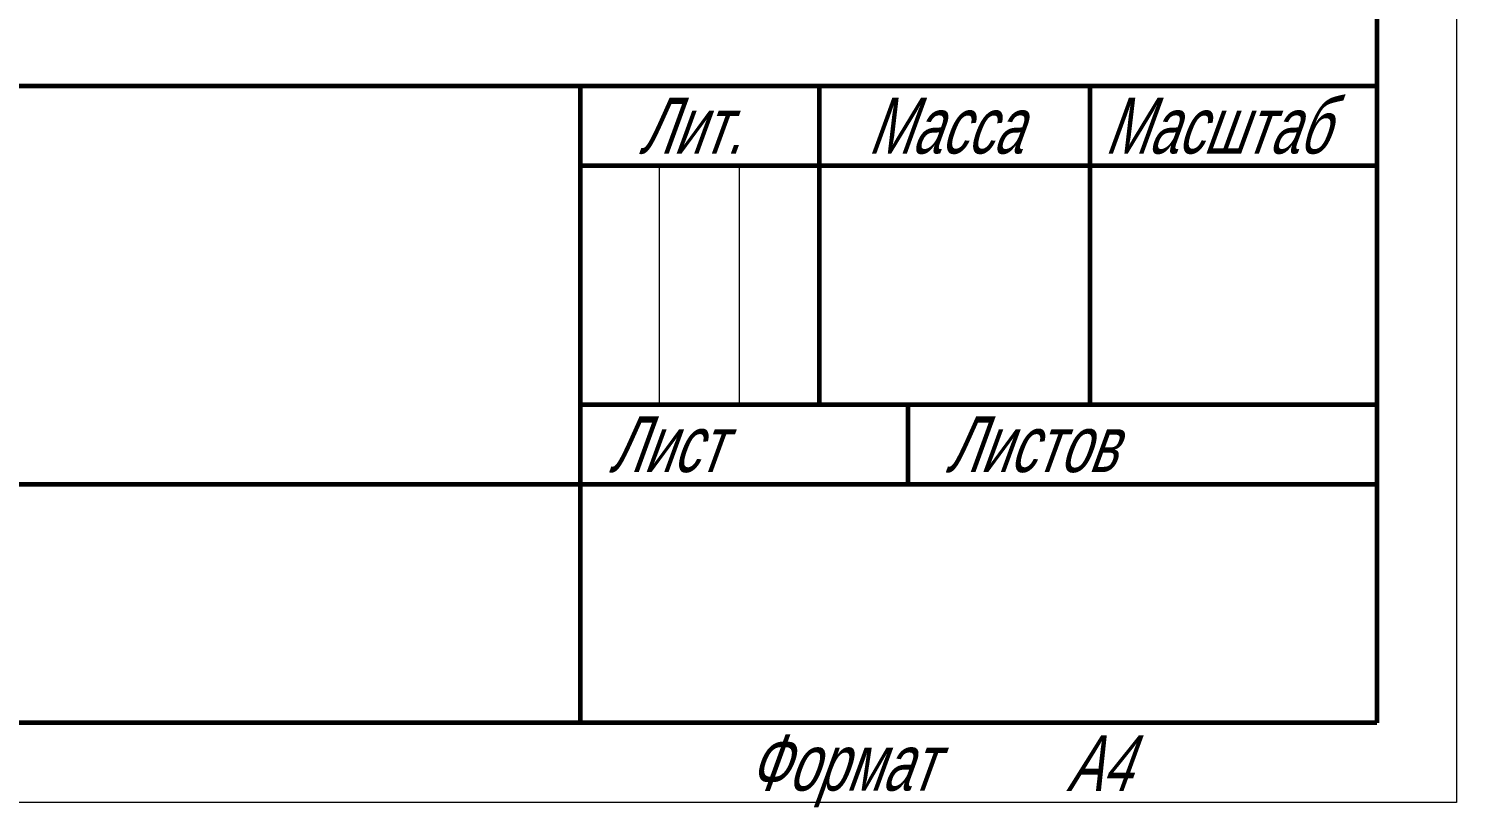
# Model space of a CAD drawing. Extents: x 0 to 297, y 0 to 292.
# Drawn here: x 207.4 to 297, y -0.3 to 48.6 of the extents above; entities that cross this region are included whole.
import ezdxf

# ---------------------------------------------------------------- set-up
doc = ezdxf.new("R2010")
doc.units = 0
doc.header["$MEASUREMENT"] = 0
doc.linetypes.add('K5LT_BASIC', pattern=[0])
doc.linetypes.add('K5LT_THIN', pattern=[0])
doc.styles.add('K5_TEXTSTYLE', font='win_eskd.shx', dxfattribs={"width": 0.7, "oblique": 15, "bigfont": 'b_eskd.shx'})

# ---------------------------------------------------------------- blocks, each defined once
blk = doc.blocks.new('*S')
at = {"linetype": 'K5LT_THIN', "lineweight": 18}
for p, q in [((297, 210), (297, 0)), ((246.965, 25), (246.965, 40)), ((251.982, 25), (251.982, 40)), ((297, 0), (0, 0))]:
    blk.add_line(p, q, dxfattribs=at)
at = {"linetype": 'K5LT_BASIC', "lineweight": 60}
for p, q in [((292, 205), (292, 5)), ((172, 45), (292, 45)), ((242, 5), (242, 45)), ((257, 25), (257, 45)), ((274, 25), (274, 45)), ((242, 40), (257, 40)), ((257, 40), (292, 40)), ((242, 25), (292, 25)), ((262.575, 20), (262.575, 25)), ((172, 20), (242, 20)), ((242, 20), (292, 20)), ((292, 5), (20, 5))]:
    blk.add_line(p, q, dxfattribs=at)
at = {"style": 'K5_TEXTSTYLE', "oblique": 20, "width": 0.7}
for s, p in [('Лит.', (245.664, 40.748)), ('Масса', (260.035, 40.748)), ('Масштаб', (274.89, 40.748)), ('Лист', (243.78, 20.748)), ('Листов', (264.916, 20.748)), ('Формат', (252.5, 0.748)), ('A4', (272.5, 0.727))]:
    blk.add_text(s, height=3.5, dxfattribs=at).set_placement(p)

msp = doc.modelspace()

# ---------------------------------------------------------------- block references
msp.add_blockref('*S', (0, 0))

doc.saveas('drawing.dxf')
